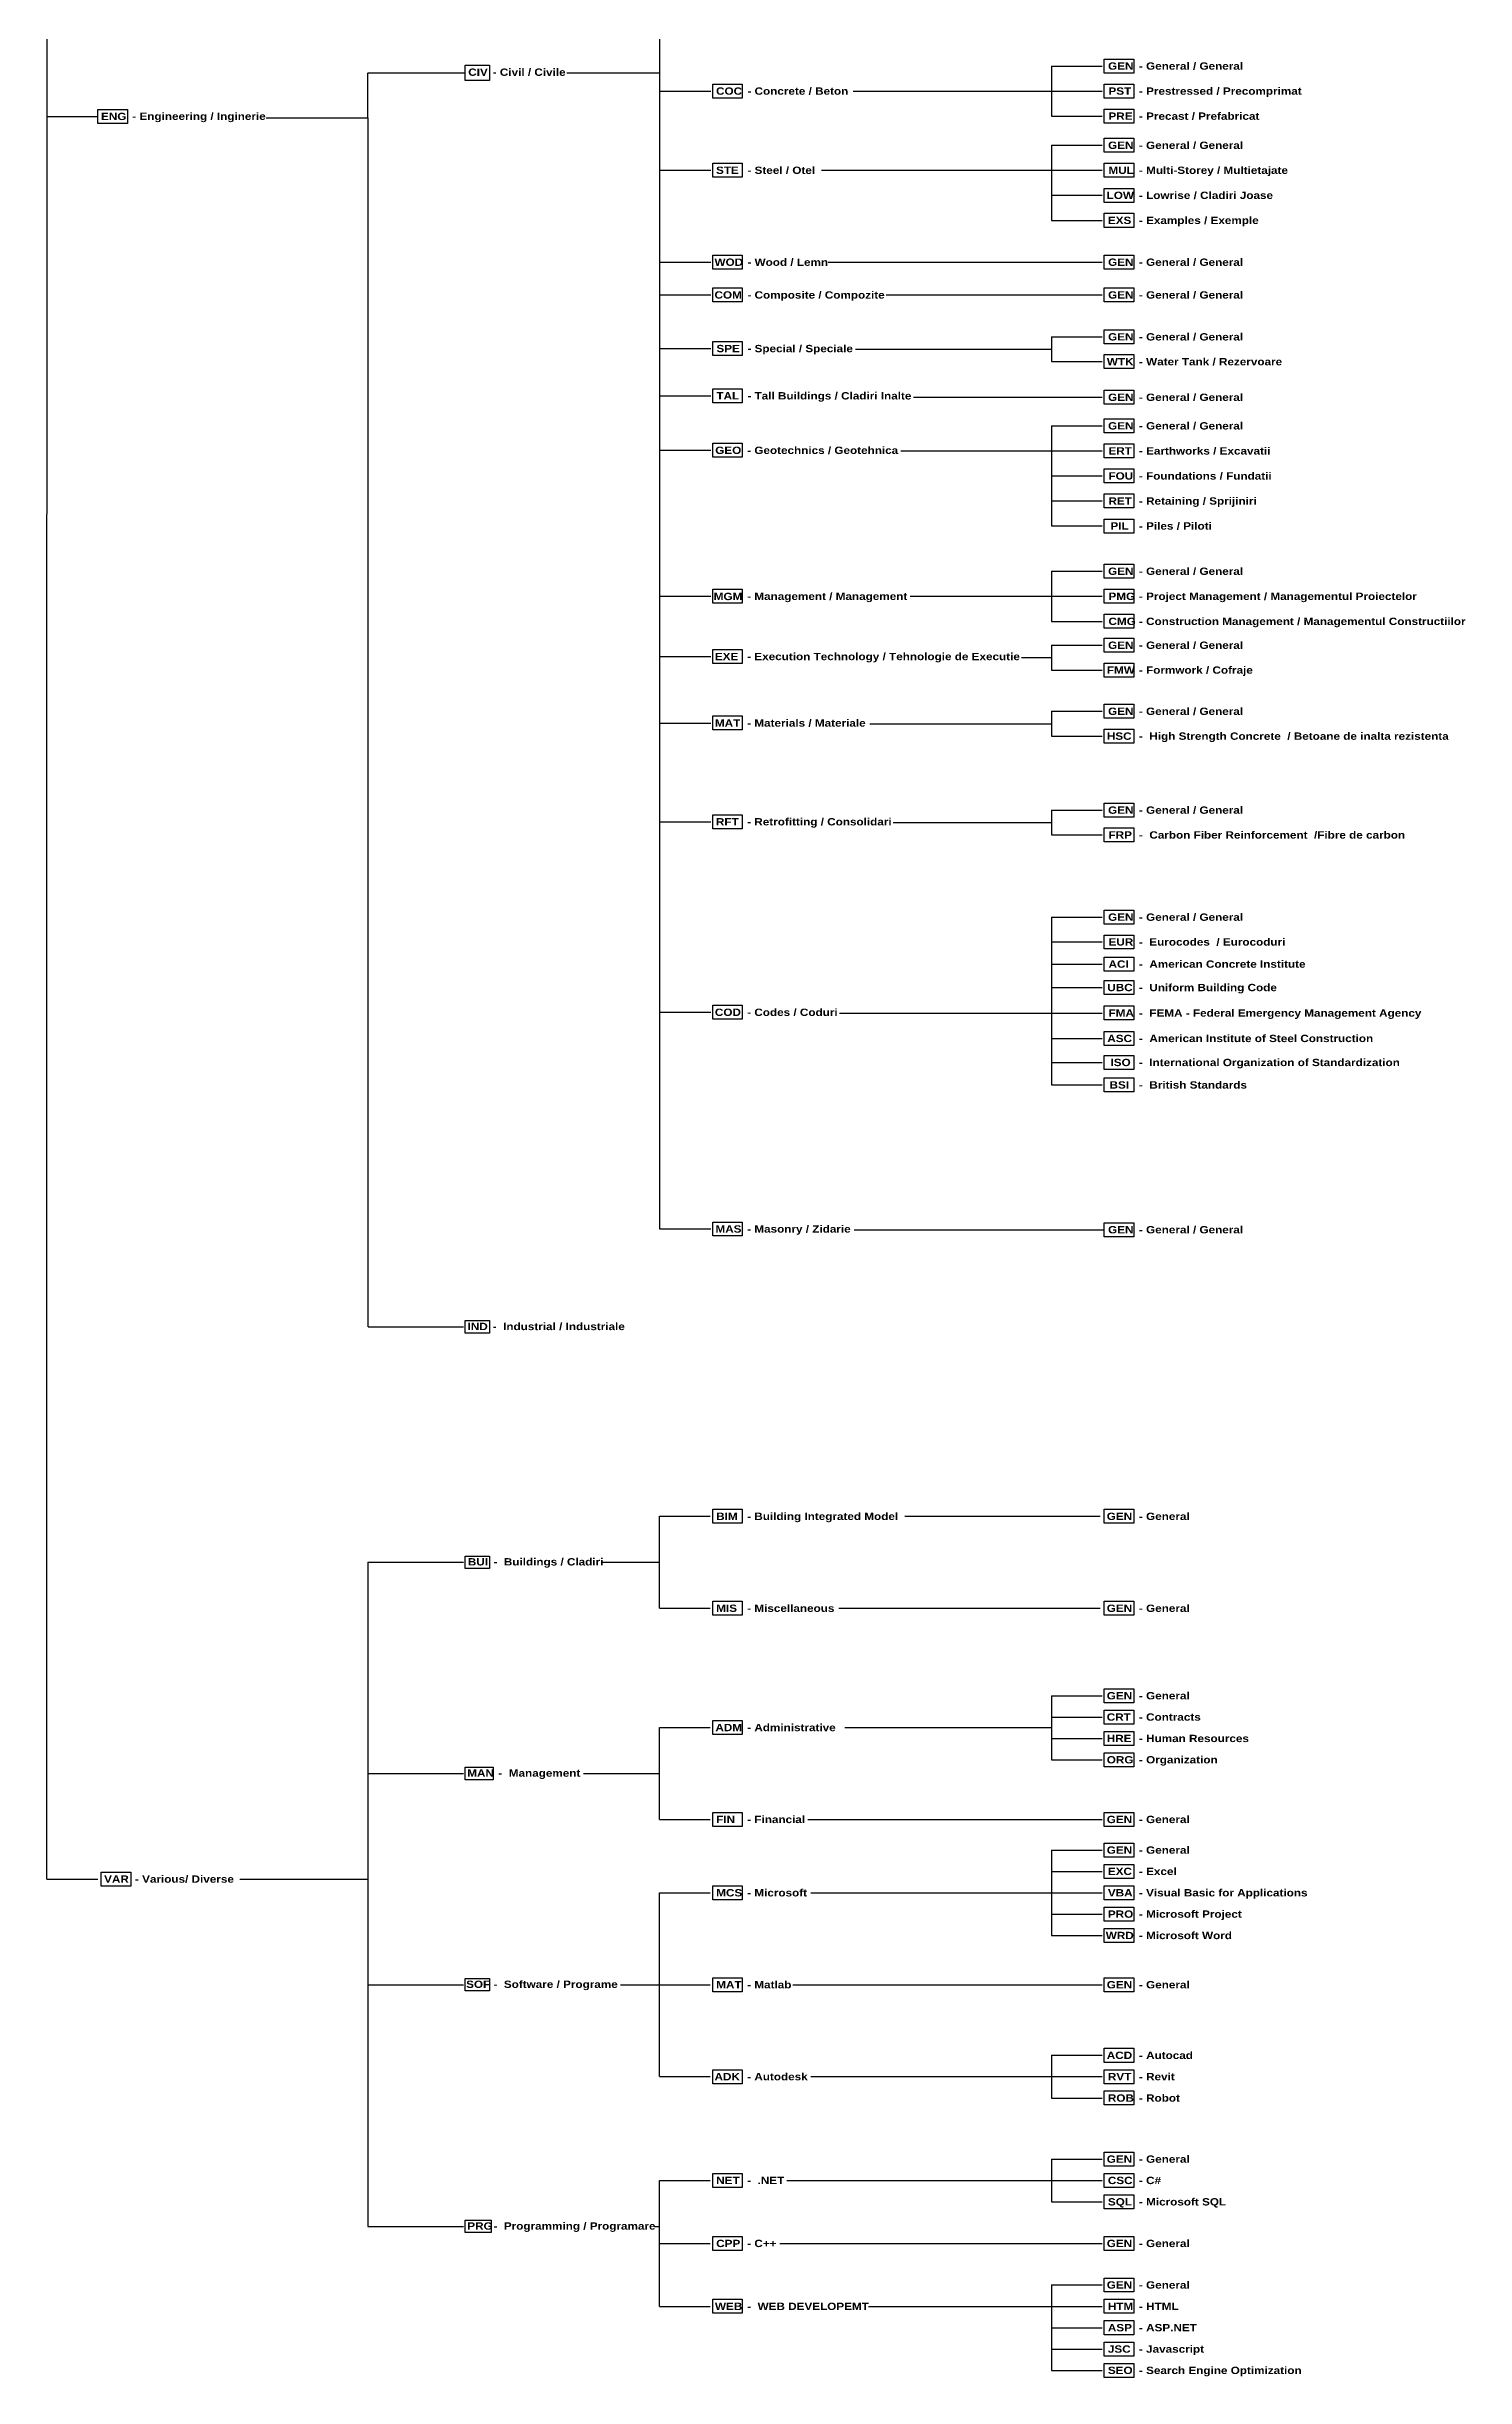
# Model space of a CAD drawing. Header units: metres. Extents: x 670 to 1407, y -2770 to -142.
# Drawn here: x 1193 to 1386.7, y -692 to -373.8 of the extents above; entities that cross this region are included whole.
import ezdxf

# ---------------------------------------------------------------- set-up
doc = ezdxf.new("R2010")
doc.units = ezdxf.units.M
doc.styles.add('Arial Black', font='ariblk.ttf')

msp = doc.modelspace()

# ---------------------------------------------------------------- linework, layer by layer
at = {"color": 8}
for p, q in [((1276.68, -342.38), (1276.68, -535.24)), ((1330.18, -376.48), (1330.18, -383.32)), ((1330.18, -387.3), (1330.18, -390.71)), ((1330.18, -390.71), (1330.18, -394.13)), ((1330.18, -394.13), (1330.18, -397.55)), ((1330.18, -413.45), (1330.18, -416.84)), ((1330.18, -425.6), (1330.18, -435.86)), ((1276.73, -428.92), (1283.68, -428.92)), ((1330.18, -429.02), (1330.18, -439.27)), ((1330.18, -445.45), (1330.18, -452.29)), ((1276.73, -448.87), (1283.68, -448.87)), ((1276.73, -457.09), (1283.68, -457.09)), ((1330.18, -455.55), (1330.18, -458.94)), ((1276.68, -466.17), (1283.68, -466.17)), ((1330.18, -464.57), (1330.18, -467.96)), ((1276.68, -479.65), (1283.68, -479.65)), ((1330.18, -478.06), (1330.18, -481.45)), ((1276.68, -505.66), (1283.68, -505.66)), ((1276.68, -535.24), (1283.68, -535.24))]:
    msp.add_line(p, q, dxfattribs=at)
for p, q in [((1283.93, -427.96), (1287.96, -427.96)), ((1283.93, -429.88), (1283.93, -427.96)), ((1287.96, -427.96), (1287.96, -429.88)), ((1287.96, -429.88), (1283.93, -429.88)), ((1283.93, -447.91), (1287.96, -447.91)), ((1283.93, -449.82), (1283.93, -447.91)), ((1287.96, -447.91), (1287.96, -449.82)), ((1287.96, -449.82), (1283.93, -449.82)), ((1283.93, -456.13), (1287.96, -456.13)), ((1283.93, -458.04), (1283.93, -456.13)), ((1287.96, -458.04), (1283.93, -458.04)), ((1287.96, -456.13), (1287.96, -458.04)), ((1283.93, -465.21), (1287.96, -465.21)), ((1283.93, -467.12), (1283.93, -465.21)), ((1287.96, -467.12), (1283.93, -467.12)), ((1287.96, -465.21), (1287.96, -467.12)), ((1283.93, -478.7), (1287.96, -478.7)), ((1283.93, -480.61), (1283.93, -478.7)), ((1287.96, -478.7), (1287.96, -480.61)), ((1287.96, -480.61), (1283.93, -480.61)), ((1283.93, -504.7), (1287.96, -504.7)), ((1283.93, -506.62), (1283.93, -504.7)), ((1287.96, -504.7), (1287.96, -506.62)), ((1287.96, -506.62), (1283.93, -506.62)), ((1283.93, -534.29), (1287.96, -534.29)), ((1283.93, -536.2), (1283.93, -534.29)), ((1287.96, -534.29), (1287.96, -536.2)), ((1287.96, -536.2), (1283.93, -536.2)), ((1283.93, -573.51), (1287.96, -573.51)), ((1283.93, -575.42), (1283.93, -573.51)), ((1287.96, -575.42), (1283.93, -575.42)), ((1287.96, -573.51), (1287.96, -575.42)), ((1283.93, -586.06), (1287.96, -586.06)), ((1283.93, -587.98), (1283.93, -586.06)), ((1287.96, -587.98), (1283.93, -587.98)), ((1287.96, -586.06), (1287.96, -587.98)), ((1283.93, -602.34), (1287.96, -602.34)), ((1283.93, -604.26), (1283.93, -602.34)), ((1287.96, -604.26), (1283.93, -604.26)), ((1287.96, -602.34), (1287.96, -604.26)), ((1283.93, -614.9), (1287.96, -614.9)), ((1283.93, -616.81), (1283.93, -614.9)), ((1287.96, -616.81), (1283.93, -616.81)), ((1287.96, -614.9), (1287.96, -616.81)), ((1283.93, -624.9), (1287.96, -624.9)), ((1283.93, -626.81), (1283.93, -624.9)), ((1287.96, -626.81), (1283.93, -626.81)), ((1287.96, -624.9), (1287.96, -626.81)), ((1283.93, -637.45), (1287.96, -637.45)), ((1283.93, -639.37), (1283.93, -637.45)), ((1287.96, -639.37), (1283.93, -639.37)), ((1287.96, -637.45), (1287.96, -639.37)), ((1283.93, -650.01), (1287.96, -650.01)), ((1283.93, -651.92), (1283.93, -650.01)), ((1287.96, -651.92), (1283.93, -651.92)), ((1287.96, -650.01), (1287.96, -651.92)), ((1283.93, -664.18), (1287.96, -664.18)), ((1283.93, -666.09), (1283.93, -664.18)), ((1287.96, -664.18), (1287.96, -666.09)), ((1287.96, -666.09), (1283.93, -666.09)), ((1283.93, -672.77), (1287.96, -672.77)), ((1283.93, -674.68), (1283.93, -672.77)), ((1287.96, -672.77), (1287.96, -674.68)), ((1287.96, -674.68), (1283.93, -674.68)), ((1283.93, -681.36), (1287.96, -681.36)), ((1283.93, -683.27), (1283.93, -681.36)), ((1287.96, -683.27), (1283.93, -683.27)), ((1287.96, -681.36), (1287.96, -683.27))]:
    msp.add_line(p, q)
for points in [[(1193.05, -251.31), (1193, -623.99)], [(1236.85, -383.56), (1236.85, -377.41)], [(1236.9, -377.41), (1250.16, -377.41)], [(1264.02, -377.41), (1276.68, -377.41)], [(1330.18, -376.48), (1337.12, -376.48)], [(1276.73, -379.9), (1283.68, -379.9)], [(1303.1, -379.9), (1330.18, -379.9)], [(1330.18, -379.9), (1337.12, -379.9)], [(1193.05, -383.36), (1199.99, -383.36)], [(1222.96, -383.56), (1236.85, -383.56)], [(1236.85, -383.56), (1236.85, -548.61)], [(1330.18, -383.32), (1337.12, -383.32)], [(1330.18, -387.3), (1337.12, -387.3)], [(1276.73, -390.71), (1283.68, -390.71)], [(1298.78, -390.71), (1330.18, -390.71)], [(1330.18, -390.71), (1337.12, -390.71)], [(1330.18, -394.13), (1337.12, -394.13)], [(1330.18, -397.55), (1337.12, -397.55)], [(1276.73, -403.26), (1283.68, -403.26)], [(1299.71, -403.26), (1337.12, -403.26)], [(1276.73, -407.73), (1283.68, -407.73)], [(1307.63, -407.73), (1337.12, -407.73)], [(1330.18, -413.45), (1337.12, -413.45)], [(1276.73, -415.04), (1283.68, -415.04)], [(1303.44, -415.14), (1330.18, -415.14)], [(1330.18, -416.84), (1337.12, -416.84)], [(1276.73, -421.5), (1283.68, -421.5)], [(1311.35, -421.7), (1337.12, -421.7)], [(1330.18, -425.6), (1337.12, -425.6)], [(1309.62, -429.02), (1330.18, -429.02)], [(1330.18, -429.02), (1337.12, -429.02)], [(1330.18, -432.44), (1337.12, -432.44)], [(1330.18, -435.86), (1337.12, -435.86)], [(1330.18, -439.27), (1337.12, -439.27)], [(1330.18, -445.45), (1337.12, -445.45)], [(1310.88, -448.87), (1330.18, -448.87)], [(1330.18, -448.87), (1337.12, -448.87)], [(1330.18, -452.29), (1337.12, -452.29)], [(1326.11, -457.24), (1330.18, -457.24)], [(1330.18, -455.55), (1337.12, -455.55)], [(1330.18, -458.94), (1337.12, -458.94)], [(1305.4, -466.26), (1330.18, -466.26)], [(1330.18, -464.57), (1337.12, -464.57)], [(1330.18, -467.96), (1337.12, -467.96)], [(1308.56, -479.75), (1330.18, -479.75)], [(1330.18, -478.06), (1337.12, -478.06)], [(1330.18, -481.45), (1337.12, -481.45)], [(1330.18, -492.67), (1337.12, -492.67)], [(1330.18, -492.67), (1330.18, -496.06)], [(1330.18, -496.06), (1337.12, -496.06)], [(1330.18, -496.06), (1330.18, -499.08)], [(1330.18, -499.08), (1337.12, -499.08)], [(1330.18, -499.08), (1330.18, -502.28)], [(1330.18, -502.28), (1337.12, -502.28)], [(1330.18, -502.28), (1330.18, -505.76)], [(1301.25, -505.76), (1330.18, -505.76)], [(1330.18, -505.76), (1337.12, -505.76)], [(1330.18, -505.76), (1330.18, -509.23)], [(1330.18, -509.23), (1337.12, -509.23)], [(1330.18, -509.23), (1330.18, -512.51)], [(1330.18, -512.51), (1337.12, -512.51)], [(1330.18, -512.51), (1330.18, -515.58)], [(1330.18, -515.58), (1337.12, -515.58)], [(1303.24, -535.34), (1337.37, -535.34)], [(1236.9, -548.61), (1249.91, -548.61)], [(1276.68, -574.47), (1283.57, -574.47)], [(1276.68, -587.02), (1276.68, -574.47)], [(1310.14, -574.47), (1336.83, -574.47)], [(1236.85, -580.74), (1249.91, -580.74)], [(1236.85, -580.74), (1236.85, -609.58)], [(1268.88, -580.74), (1276.68, -580.74)], [(1276.68, -587.02), (1283.57, -587.02)], [(1301.14, -587.02), (1336.83, -587.02)], [(1330.18, -598.96), (1337.12, -598.96)], [(1330.18, -598.96), (1330.18, -601.87)], [(1276.68, -603.3), (1283.57, -603.3)], [(1276.68, -615.85), (1276.68, -603.3)], [(1301.99, -603.3), (1330.18, -603.3)], [(1330.18, -601.87), (1337.12, -601.87)], [(1330.18, -601.87), (1330.18, -604.79)], [(1330.18, -604.79), (1337.12, -604.79)], [(1330.18, -604.79), (1330.18, -607.7)], [(1330.18, -607.7), (1337.12, -607.7)], [(1236.85, -609.58), (1236.85, -638.41)], [(1236.85, -609.58), (1249.91, -609.58)], [(1266.29, -609.58), (1276.68, -609.58)], [(1276.68, -615.85), (1283.57, -615.85)], [(1296.94, -615.85), (1330.18, -615.85)], [(1330.18, -615.85), (1337.12, -615.85)], [(1330.18, -620.03), (1330.18, -622.94)], [(1330.18, -620.03), (1337.12, -620.03)], [(1330.18, -622.94), (1337.12, -622.94)], [(1330.18, -622.94), (1330.18, -625.86)], [(1193.05, -623.99), (1199.99, -623.99)], [(1219.37, -623.99), (1236.85, -623.99)], [(1276.68, -625.86), (1283.57, -625.86)], [(1276.68, -638.41), (1276.68, -625.86)], [(1297.35, -625.86), (1330.18, -625.86)], [(1330.18, -625.86), (1337.12, -625.86)], [(1330.18, -625.86), (1330.18, -628.77)], [(1330.18, -628.77), (1337.12, -628.77)], [(1330.18, -628.77), (1330.18, -631.69)], [(1330.18, -631.69), (1337.12, -631.69)], [(1236.85, -638.41), (1249.91, -638.41)], [(1236.85, -638.41), (1236.85, -671.41)], [(1271.36, -638.41), (1276.68, -638.41)], [(1276.68, -638.41), (1283.57, -638.41)], [(1276.68, -650.96), (1276.68, -638.41)], [(1294.85, -638.41), (1330.18, -638.41)], [(1330.18, -638.41), (1337.12, -638.41)], [(1330.18, -648.05), (1337.12, -648.05)], [(1330.18, -648.05), (1330.18, -650.96)], [(1276.68, -650.96), (1283.57, -650.96)], [(1297.35, -650.96), (1330.18, -650.96)], [(1330.18, -650.96), (1337.12, -650.96)], [(1330.18, -650.96), (1330.18, -653.88)], [(1330.18, -653.88), (1337.12, -653.88)], [(1330.18, -662.22), (1337.12, -662.22)], [(1330.18, -662.22), (1330.18, -665.13)], [(1276.68, -665.13), (1283.57, -665.13)], [(1276.68, -673.73), (1276.68, -665.13)], [(1294.03, -665.13), (1330.18, -665.13)], [(1330.18, -665.13), (1337.12, -665.13)], [(1330.18, -665.13), (1330.18, -668.05)], [(1330.18, -668.05), (1337.12, -668.05)], [(1236.85, -671.41), (1249.91, -671.41)], [(1275.98, -671.41), (1276.68, -671.41)], [(1276.68, -673.73), (1283.57, -673.73)], [(1276.68, -682.32), (1276.68, -673.73)], [(1293.11, -673.73), (1337.12, -673.73)], [(1330.18, -679.4), (1337.12, -679.4)], [(1330.18, -679.4), (1330.18, -682.32)], [(1276.68, -682.32), (1283.57, -682.32)], [(1305.19, -682.32), (1330.18, -682.32)], [(1330.18, -682.32), (1337.12, -682.32)], [(1330.18, -682.32), (1330.18, -685.23)], [(1330.18, -685.23), (1337.12, -685.23)], [(1330.18, -685.23), (1330.18, -688.15)], [(1330.18, -688.15), (1337.12, -688.15)], [(1330.18, -688.15), (1330.18, -691.06)], [(1330.18, -691.06), (1337.12, -691.06)]]:
    msp.add_lwpolyline(points, dxfattribs=at)
for points in [[(1250.16, -376.35), (1253.44, -376.35), (1253.44, -378.47), (1250.16, -378.47)], [(1337.37, -375.53), (1341.41, -375.53), (1341.41, -377.44), (1337.37, -377.44)], [(1283.93, -378.95), (1287.96, -378.95), (1287.96, -380.86), (1283.93, -380.86)], [(1337.37, -378.95), (1341.41, -378.95), (1341.41, -380.86), (1337.37, -380.86)], [(1199.99, -382.4), (1204.03, -382.4), (1204.03, -384.31), (1199.99, -384.31)], [(1337.37, -382.36), (1341.41, -382.36), (1341.41, -384.28), (1337.37, -384.28)], [(1337.37, -386.34), (1341.41, -386.34), (1341.41, -388.25), (1337.37, -388.25)], [(1283.93, -389.76), (1287.96, -389.76), (1287.96, -391.67), (1283.93, -391.67)], [(1337.37, -389.76), (1341.41, -389.76), (1341.41, -391.67), (1337.37, -391.67)], [(1337.37, -393.18), (1341.41, -393.18), (1341.41, -395.09), (1337.37, -395.09)], [(1337.37, -396.59), (1341.41, -396.59), (1341.41, -398.51), (1337.37, -398.51)], [(1283.93, -402.31), (1287.96, -402.31), (1287.96, -404.22), (1283.93, -404.22)], [(1337.37, -402.31), (1341.41, -402.31), (1341.41, -404.22), (1337.37, -404.22)], [(1283.93, -406.77), (1287.96, -406.77), (1287.96, -408.68), (1283.93, -408.68)], [(1337.37, -406.77), (1341.41, -406.77), (1341.41, -408.68), (1337.37, -408.68)], [(1337.37, -412.49), (1341.41, -412.49), (1341.41, -414.4), (1337.37, -414.4)], [(1283.93, -414.09), (1287.96, -414.09), (1287.96, -416), (1283.93, -416)], [(1337.37, -415.88), (1341.41, -415.88), (1341.41, -417.79), (1337.37, -417.79)], [(1283.93, -420.55), (1287.96, -420.55), (1287.96, -422.46), (1283.93, -422.46)], [(1337.37, -420.74), (1341.41, -420.74), (1341.41, -422.65), (1337.37, -422.65)], [(1337.37, -424.64), (1341.41, -424.64), (1341.41, -426.56), (1337.37, -426.56)], [(1337.37, -428.06), (1341.41, -428.06), (1341.41, -429.98), (1337.37, -429.98)], [(1337.37, -431.48), (1341.41, -431.48), (1341.41, -433.39), (1337.37, -433.39)], [(1337.37, -434.9), (1341.41, -434.9), (1341.41, -436.81), (1337.37, -436.81)], [(1337.37, -438.32), (1341.41, -438.32), (1341.41, -440.23), (1337.37, -440.23)], [(1337.37, -444.49), (1341.41, -444.49), (1341.41, -446.41), (1337.37, -446.41)], [(1337.37, -447.91), (1341.41, -447.91), (1341.41, -449.82), (1337.37, -449.82)], [(1337.37, -451.33), (1341.41, -451.33), (1341.41, -453.24), (1337.37, -453.24)], [(1337.37, -454.59), (1341.41, -454.59), (1341.41, -456.5), (1337.37, -456.5)], [(1337.37, -457.98), (1341.41, -457.98), (1341.41, -459.89), (1337.37, -459.89)], [(1337.37, -463.61), (1341.41, -463.61), (1341.41, -465.52), (1337.37, -465.52)], [(1337.37, -467), (1341.41, -467), (1341.41, -468.91), (1337.37, -468.91)], [(1337.37, -477.1), (1341.41, -477.1), (1341.41, -479.01), (1337.37, -479.01)], [(1337.37, -480.49), (1341.41, -480.49), (1341.41, -482.4), (1337.37, -482.4)], [(1337.37, -491.72), (1341.41, -491.72), (1341.41, -493.63), (1337.37, -493.63)], [(1337.37, -495.11), (1341.41, -495.11), (1341.41, -497.02), (1337.37, -497.02)], [(1337.37, -498.12), (1341.41, -498.12), (1341.41, -500.03), (1337.37, -500.03)], [(1337.37, -501.32), (1341.41, -501.32), (1341.41, -503.24), (1337.37, -503.24)], [(1337.37, -504.8), (1341.41, -504.8), (1341.41, -506.71), (1337.37, -506.71)], [(1337.37, -508.28), (1341.41, -508.28), (1341.41, -510.19), (1337.37, -510.19)], [(1337.37, -511.56), (1341.41, -511.56), (1341.41, -513.47), (1337.37, -513.47)], [(1337.37, -514.63), (1341.41, -514.63), (1341.41, -516.54), (1337.37, -516.54)], [(1337.37, -534.38), (1341.41, -534.38), (1341.41, -536.3), (1337.37, -536.3)], [(1250.16, -547.75), (1253.44, -547.75), (1253.44, -549.46), (1250.16, -549.46)], [(1337.37, -573.51), (1341.41, -573.51), (1341.41, -575.42), (1337.37, -575.42)], [(1250.16, -579.89), (1253.44, -579.89), (1253.44, -581.59), (1250.16, -581.59)], [(1337.37, -586.06), (1341.41, -586.06), (1341.41, -587.98), (1337.37, -587.98)], [(1337.37, -598), (1341.41, -598), (1341.41, -599.91), (1337.37, -599.91)], [(1337.37, -600.91), (1341.41, -600.91), (1341.41, -602.83), (1337.37, -602.83)], [(1337.37, -603.83), (1341.41, -603.83), (1341.41, -605.74), (1337.37, -605.74)], [(1337.37, -606.74), (1341.41, -606.74), (1341.41, -608.66), (1337.37, -608.66)], [(1250.16, -608.72), (1253.96, -608.72), (1253.96, -610.43), (1250.16, -610.43)], [(1337.37, -614.9), (1341.41, -614.9), (1341.41, -616.81), (1337.37, -616.81)], [(1337.37, -619.07), (1341.41, -619.07), (1341.41, -620.99), (1337.37, -620.99)], [(1200.45, -623.04), (1204.49, -623.04), (1204.49, -624.95), (1200.45, -624.95)], [(1337.37, -621.99), (1341.41, -621.99), (1341.41, -623.9), (1337.37, -623.9)], [(1337.37, -624.9), (1341.41, -624.9), (1341.41, -626.81), (1337.37, -626.81)], [(1337.37, -627.81), (1341.41, -627.81), (1341.41, -629.73), (1337.37, -629.73)], [(1337.37, -630.73), (1341.41, -630.73), (1341.41, -632.64), (1337.37, -632.64)], [(1250.16, -637.56), (1253.44, -637.56), (1253.44, -639.26), (1250.16, -639.26)], [(1337.37, -637.45), (1341.41, -637.45), (1341.41, -639.37), (1337.37, -639.37)], [(1337.37, -647.09), (1341.41, -647.09), (1341.41, -649.01), (1337.37, -649.01)], [(1337.37, -650.01), (1341.41, -650.01), (1341.41, -651.92), (1337.37, -651.92)], [(1337.37, -652.92), (1341.41, -652.92), (1341.41, -654.83), (1337.37, -654.83)], [(1337.37, -661.26), (1341.41, -661.26), (1341.41, -663.18), (1337.37, -663.18)], [(1337.37, -664.18), (1341.41, -664.18), (1341.41, -666.09), (1337.37, -666.09)], [(1337.37, -667.09), (1341.41, -667.09), (1341.41, -669), (1337.37, -669)], [(1250.16, -670.56), (1253.69, -670.56), (1253.69, -672.26), (1250.16, -672.26)], [(1337.37, -672.77), (1341.41, -672.77), (1341.41, -674.68), (1337.37, -674.68)], [(1337.37, -678.45), (1341.41, -678.45), (1341.41, -680.36), (1337.37, -680.36)], [(1337.37, -681.36), (1341.41, -681.36), (1341.41, -683.27), (1337.37, -683.27)], [(1337.37, -684.27), (1341.41, -684.27), (1341.41, -686.19), (1337.37, -686.19)], [(1337.37, -687.19), (1341.41, -687.19), (1341.41, -689.1), (1337.37, -689.1)], [(1337.37, -690.1), (1341.41, -690.1), (1341.41, -692.02), (1337.37, -692.02)]]:
    msp.add_lwpolyline(points, close=True)

# ---------------------------------------------------------------- texts
at = {"style": 'Arial Black'}
for s, p in [('GEO', (1284.28, -429.44)), ('- Geotechnics / Geotehnica', (1288.64, -429.44)), ('MGM', (1284.07, -449.39)), ('- Management / Management', (1288.64, -449.37)), ('EXE', (1284.22, -457.59)), ('- Execution Technology / Tehnologie de Executie', (1288.64, -457.59)), ('MAT', (1284.23, -466.67)), ('- Materials / Materiale', (1288.64, -466.67)), ('RFT', (1284.37, -480.15)), ('- Retrofitting / Consolidari', (1288.64, -480.15)), ('COD', (1284.23, -506.16)), ('- Codes / Coduri', (1288.64, -506.16)), ('MAS', (1284.31, -535.74)), ('- Masonry / Zidarie', (1288.64, -535.74)), ('BIM', (1284.41, -574.97)), ('- Building Integrated Model', (1288.64, -574.97)), ('MIS', (1284.41, -587.52)), ('- Miscellaneous ', (1288.64, -587.52)), ('ADM', (1284.3, -603.8)), ('- Administrative', (1288.64, -603.8)), ('FIN', (1284.41, -616.35)), ('- Financial ', (1288.64, -616.35)), ('MCS', (1284.41, -626.36)), ('- Microsoft ', (1288.64, -626.36)), ('MAT', (1284.41, -638.91)), ('- Matlab ', (1288.64, -638.91)), ('ADK', (1284.18, -651.46)), ('- Autodesk', (1288.64, -651.46)), ('NET', (1284.41, -665.63)), ('-  .NET ', (1288.64, -665.63)), ('CPP', (1284.41, -674.23)), ('- C++ ', (1288.64, -674.23)), ('WEB', (1284.24, -682.82)), ('-  WEB DEVELOPEMT', (1288.64, -682.82))]:
    msp.add_text(s, height=1, dxfattribs=at).set_placement(p)
at = {"char_height": 1, "attachment_point": 1, "style": 'Arial Black'}
for s, width, heights, insert in [('CIV  ', 39.803, [0], (1250.56, -376.82)), ('- Civil / Civile', 39.803, [0], (1253.9, -376.82)), ('GEN ', 27.2427, [0], (1337.91, -375.98)), ('- General / General', 43.4067, [0], (1342.12, -375.98)), ('COC', 27.2427, [0], (1284.39, -379.4)), ('- Concrete / Beton', 27.2427, [0], (1288.67, -379.4)), ('PST ', 27.2427, [0], (1337.96, -379.4)), ('- Prestressed / Precomprimat', 43.4067, [0], (1342.12, -379.4)), ('ENG ', 27.2427, [0], (1200.43, -382.86)), ('- Engineering / Inginerie', 39.7676, [0], (1204.7, -382.84)), ('PRE', 27.2427, [0], (1337.96, -382.82)), ('- Precast / Prefabricat', 43.4067, [0], (1342.12, -382.82)), ('GEN ', 27.2427, [0], (1337.91, -386.8)), ('- General / General', 43.4067, [0], (1342.12, -386.8)), ('STE ', 27.2427, [0], (1284.39, -390.21)), ('- Steel / Otel', 27.2427, [0], (1288.67, -390.21)), ('MUL ', 3.4486, [0], (1337.96, -390.21)), ('- Multi-Storey / Multietajate', 43.4067, [0], (1342.12, -390.21)), ('LOW', 3.7758, [0], (1337.71, -393.63)), ('- Lowrise / Cladiri Joase', 43.4067, [0], (1342.12, -393.63)), ('EXS', 3.7758, [0], (1337.88, -397.05)), ('- Examples / Exemple', 43.4067, [0], (1342.12, -397.05)), ('WOD ', 27.2427, [0], (1284.18, -402.76)), ('- Wood / Lemn', 27.2427, [0], (1288.67, -402.76)), ('GEN ', 27.2427, [0], (1337.91, -402.76)), ('- General / General', 43.4067, [0], (1342.12, -402.76)), ('COM ', 27.2427, [0], (1284.18, -407.23)), ('- Composite / Compozite', 27.2427, [0], (1288.67, -407.23)), ('GEN ', 27.2427, [0], (1337.91, -407.23)), ('- General / General', 43.4067, [0], (1342.12, -407.23)), ('GEN ', 27.2427, [0], (1337.91, -412.95)), ('- General / General', 43.4067, [0], (1342.12, -412.95)), ('SPE ', 27.2427, [0], (1284.44, -414.55)), ('- Special / Speciale', 27.2427, [0], (1288.67, -414.55)), ('WTK', 27.2427, [0], (1337.74, -416.34)), ('- Water Tank / Rezervoare', 43.4067, [0], (1342.12, -416.34)), ('TAL ', 3.7873, [0], (1284.44, -421)), ('- Tall Buildings / Cladiri Inalte', 27.2427, [0], (1288.67, -421)), ('GEN ', 27.2427, [0], (1337.91, -421.2)), ('- General / General', 43.4067, [0], (1342.12, -421.2)), ('GEN ', 27.2427, [0], (1337.91, -425.1)), ('- General / General', 43.4067, [0], (1342.12, -425.1)), ('ERT ', 27.2427, [0], (1337.96, -428.52)), ('- Earthworks / Excavatii', 43.4067, [0], (1342.12, -428.52)), ('FOU', 27.2427, [0], (1337.96, -431.94)), ('- Foundations / Fundatii', 43.4067, [0], (1342.12, -431.94)), ('RET', 27.2427, [0], (1337.96, -435.36)), ('- Retaining / Sprijiniri', 43.4067, [0], (1342.12, -435.36)), ('PIL', 3.4486, [0], (1338.23, -438.77)), ('- Piles / Piloti', 43.4067, [0], (1342.12, -438.77)), ('GEN ', 27.2427, [0], (1337.91, -444.95)), ('- General / General', 43.4067, [0], (1342.12, -444.95)), ('PMG ', 27.2427, [0], (1337.96, -448.37)), ('- Project Management / Managementul Proiectelor', 43.4067, [0], (1342.12, -448.37)), ('CMG', 27.2427, [0], (1337.96, -451.79)), ('- Construction Management / Managementul Constructiilor', 56.8598, [0], (1342.12, -451.79)), ('- General / General', 43.4067, [0], (1342.12, -455.05)), ('GEN ', 27.2427, [0], (1337.91, -455.05)), ('FMW', 27.2427, [0], (1337.74, -458.44)), ('- Formwork / Cofraje', 43.4067, [0], (1342.12, -458.44)), ('GEN ', 27.2427, [0], (1337.91, -464.07)), ('- General / General', 43.4067, [0], (1342.12, -464.07)), ('HSC', 27.2427, [0], (1337.74, -467.46)), ('-  High Strength Concrete  / Betoane de inalta rezistenta', 43.4067, [0], (1342.12, -467.46)), ('GEN ', 27.2427, [0], (1337.91, -477.56)), ('- General / General', 43.4067, [0], (1342.12, -477.56)), ('FRP', 27.2427, [0], (1337.97, -480.95)), ('-  Carbon Fiber Reinforcement  /Fibre de carbon', 43.4067, [0], (1342.12, -480.95)), ('GEN ', 3.8799, [0], (1337.91, -492.17)), ('- General / General', 43.4067, [0], (1342.12, -492.17)), ('EUR', 3.6952, [0], (1337.97, -495.56)), ('-  Eurocodes  / Eurocoduri', 43.4067, [1.03], (1342.12, -495.56)), ('ACI', 3.6494, [0], (1337.97, -498.58)), ('-  American Concrete Institute', 43.4067, [1.03], (1342.12, -498.58)), ('UBC', 3.714, [0], (1337.8, -501.78)), ('-  Uniform Building Code', 43.4067, [1.03], (1342.12, -501.78)), ('FMA', 3.8491, [0], (1337.97, -505.26)), ('-  FEMA - Federal Emergency Management Agency', 43.4067, [1.03], (1342.12, -505.26)), ('ASC', 3.8321, [0], (1337.8, -508.73)), ('-  American Institute of Steel Construction', 43.4067, [1.03], (1342.12, -508.73)), ('ISO', 3.985, [0], (1338.24, -512.01)), ('-  International Organization of Standardization', 43.4067, [1.03], (1342.12, -512.01)), ('BSI', 2.8794, [0], (1338.11, -515.08)), ('-  British Standards', 43.4067, [1.03], (1342.12, -515.08)), ('GEN ', 27.2427, [0], (1337.91, -534.84)), ('- General / General', 43.4067, [0], (1342.12, -534.84)), ('IND  ', 1, [0], (1250.47, -548.05)), ('-  Industrial / Industriale', 19.0151, [0], (1253.9, -548.05)), ('GEN ', 3.8799, [0], (1337.73, -573.97)), ('- General ', 43.4067, [0], (1342.12, -573.97)), ('BUI  ', 39.7676, [0], (1250.5, -580.18)), ('-  Buildings / Cladiri', 39.7676, [0], (1254, -580.18)), ('GEN ', 3.8799, [0], (1337.73, -586.52)), ('- General ', 43.4067, [0], (1342.12, -586.52)), ('GEN ', 3.8799, [0], (1337.73, -598.46)), ('CRT ', 3.8799, [0], (1337.73, -601.37)), ('- General ', 43.4067, [0], (1342.12, -598.46)), ('- Contracts', 43.4067, [0], (1342.12, -601.37)), ('HRE', 3.8799, [0], (1337.73, -604.29)), ('- Human Resources', 43.4067, [0], (1342.12, -604.29)), ('ORG', 3.8799, [0], (1337.73, -607.2)), ('- Organization', 43.4067, [0], (1342.12, -607.2)), ('MAN  ', 3.2233, [0], (1250.42, -609.02)), ('-  Management', 12.7157, [0], (1254.67, -609.02)), ('GEN ', 3.8799, [0], (1337.73, -615.35)), ('- General ', 43.4067, [0], (1342.12, -615.35)), ('GEN ', 3.8799, [0], (1337.73, -619.53)), ('- General ', 43.4067, [0], (1342.12, -619.53)), ('VAR', 3.7953, [0], (1200.85, -623.49)), ('- Various/ Diverse', 27.2427, [0], (1205.06, -623.49)), ('EXC ', 3.8799, [0], (1337.88, -622.44)), ('- Excel', 15.2674, [0], (1342.12, -622.44)), ('VBA ', 3.8799, [0], (1337.88, -625.36)), ('- Visual Basic for Applications', 23.4564, [0], (1342.12, -625.36)), ('PRO ', 3.8799, [0], (1337.88, -628.27)), ('- Microsoft Project', 23.4564, [0], (1342.12, -628.27)), ('WRD ', 3.8799, [0], (1337.59, -631.19)), ('- Microsoft Word', 15.0081, [0], (1342.12, -631.19)), ('SOF  ', 3.2233, [0], (1250.27, -637.85)), ('-  Software / Programe', 39.7676, [0], (1254, -637.85)), ('GEN ', 3.8799, [0], (1337.73, -637.91)), ('- General ', 43.4067, [0], (1342.12, -637.91)), ('ACD ', 3.8799, [0], (1337.73, -647.55)), ('- Autocad', 43.4067, [0], (1342.12, -647.55)), ('RVT ', 3.8799, [0], (1337.88, -650.46)), ('- Revit', 15.2674, [0], (1342.12, -650.46)), ('ROB ', 3.8799, [0], (1337.88, -653.38)), ('- Robot', 23.4564, [0], (1342.12, -653.38)), ('GEN ', 3.8799, [0], (1337.73, -661.72)), ('- General ', 43.4067, [0], (1342.12, -661.72)), ('CSC ', 3.8799, [0], (1337.88, -664.63)), ('- C#', 15.2674, [0], (1342.12, -664.63)), ('SQL ', 3.8799, [0], (1337.88, -667.55)), ('- Microsoft SQL', 23.4564, [0], (1342.12, -667.55)), ('PRG  ', 3.2233, [0], (1250.43, -670.85)), ('-  Programming / Programare', 39.7676, [0], (1254, -670.85)), ('GEN ', 3.8799, [0], (1337.73, -673.23)), ('- General ', 43.4067, [0], (1342.12, -673.23)), ('GEN ', 3.8799, [0], (1337.73, -678.9)), ('- General ', 43.4067, [0], (1342.12, -678.9)), ('HTM ', 3.8799, [0], (1337.88, -681.82)), ('- HTML', 15.2674, [0], (1342.12, -681.82)), ('ASP ', 3.8799, [0], (1337.88, -684.73)), ('- ASP.NET', 23.4564, [0], (1342.12, -684.73)), ('JSC ', 3.8799, [0], (1337.88, -687.65)), ('- Javascript', 23.4564, [0], (1342.12, -687.65)), ('SEO', 3.8799, [0], (1337.88, -690.56)), ('- Search Engine Optimization', 23.4564, [0], (1342.12, -690.56))]:
    msp.add_mtext_dynamic_manual_height_columns(s, width=width, gutter_width=1, heights=heights, dxfattribs=dict(at, insert=insert))

doc.saveas('drawing.dxf')
